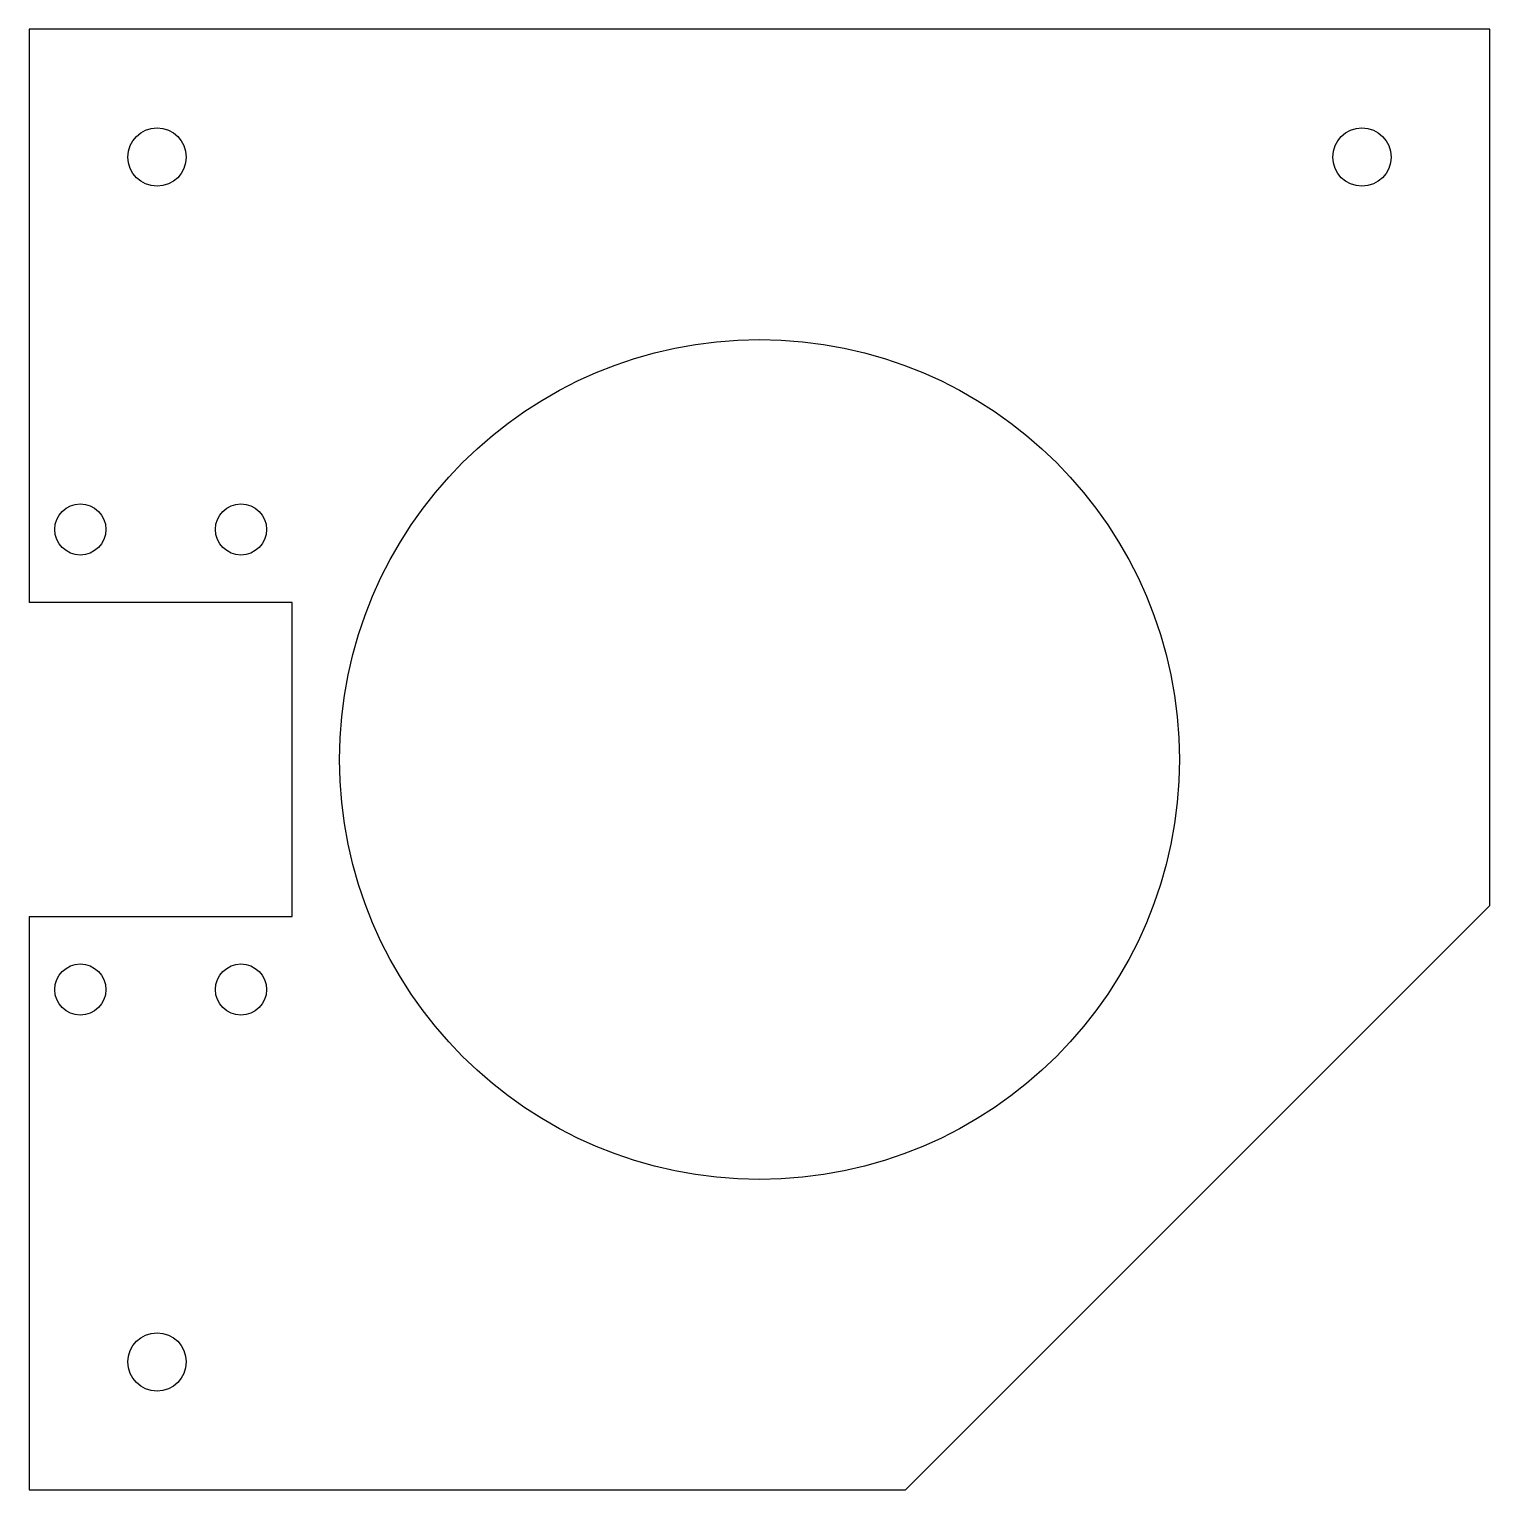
# Model space of a CAD drawing. Header units: millimetres. Extents: x -100 to 100, y -100 to 100.
import ezdxf

# ---------------------------------------------------------------- set-up
doc = ezdxf.new("R2010")
doc.units = ezdxf.units.MM
doc.layers.add('Sketch', color=7, linetype='CONTINUOUS')

msp = doc.modelspace()

# ---------------------------------------------------------------- linework, layer by layer
at = {"layer": 'Sketch'}
for p, q in [((100, 100), (-100, 100)), ((-100, 100), (-100, 21.5)), ((100, -20), (100, 100)), ((-64, 21.5), (-100, 21.5)), ((-64, -21.5), (-64, 21.5)), ((20, -100), (100, -20)), ((-100, -21.5), (-100, -100)), ((-100, -21.5), (-64, -21.5)), ((-100, -100), (20, -100))]:
    msp.add_line(p, q, dxfattribs=at)
for centre, radius in [((-82.5, 82.5), 4), ((82.5, 82.5), 4), ((0, 0), 57.5), ((-93, 31.5), 3.5), ((-71, 31.5), 3.5), ((-93, -31.5), 3.5), ((-71, -31.5), 3.5), ((-82.5, -82.5), 4)]:
    msp.add_circle(centre, radius, dxfattribs=at)

doc.saveas('drawing.dxf')
